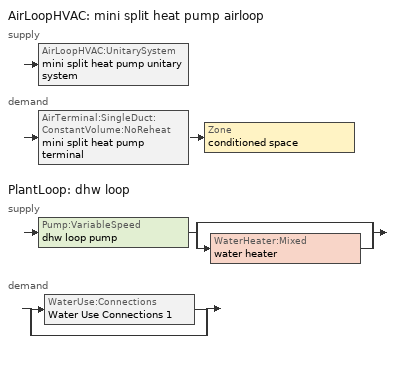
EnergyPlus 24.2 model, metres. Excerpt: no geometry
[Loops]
AirLoopHVAC 'mini split heat pump airloop'
 supply: AirLoopHVAC:UnitarySystem 'mini split heat pump unitary system'
 demand: AirTerminal:SingleDuct:ConstantVolume:NoReheat 'mini split heat pump terminal' > Zone 'conditioned space'
PlantLoop 'dhw loop'
 supply: Pump:VariableSpeed 'dhw loop pump' > split
  | bypass
  | WaterHeater:Mixed 'water heater'
 demand: split
  | WaterUse:Connections 'Water Use Connections 1'
  | bypass
[ZoneControl:Thermostat]
conditioned space Thermostat: Zone or ZoneList=conditioned space; Control Type Schedule=conditioned space Thermostat Schedule; Control 1=conditioned space temperature setpoint; Temperature Difference Between Cutout And Setpoint {deltaC}=0
[ThermostatSetpoint:DualSetpoint]
conditioned space temperature setpoint: Heating Setpoint Temperature Schedule=heating setpoint; Cooling Setpoint Temperature Schedule=cooling setpoint
[ZoneHVAC:Baseboard:Convective:Electric]
electric baseboard: Availability Schedule=Always On Discrete; Heating Design Capacity {W}=10859.7; Efficiency=1
[AirTerminal:SingleDuct:ConstantVolume:NoReheat]
mini split heat pump terminal: Availability Schedule=Always On Discrete; Maximum Air Flow Rate {m3/s}=0.37567
[Zone equipment]
conditioned space: electric baseboard, mini split heat pump terminal
[AirLoopHVAC]
mini split heat pump airloop: Design Supply Air Flow Rate {m3/s}=0.37567; Design Return Air Flow Fraction of Supply Air Flow=1
[Sizing:System]
mini split heat pump airloop: Type of Load to Size On=Sensible; Design Outdoor Air Flow Rate {m3/s}=Autosize; Central Heating Maximum System Air Flow Ratio=0.3; Preheat Design Temperature {C}=7; Preheat Design Humidity Ratio {kgWater/kgDryAir}=0.008; Precool Design Temperature {C}=12.8; Precool Design Humidity Ratio {kgWater/kgDryAir}=0.008; Central Cooling Design Supply Air Temperature {C}=12.8; Central Heating Design Supply Air Temperature {C}=16.7; Type of Zone Sum to Use=NonCoincident; 100% Outdoor Air in Cooling=Yes; 100% Outdoor Air in Heating=Yes; Central Cooling Design Supply Air Humidity Ratio {kgWater/kgDryAir}=0.0085; Central Heating Design Supply Air Humidity Ratio {kgWater/kgDryAir}=0.008; Cooling Supply Air Flow Rate Method=DesignDay; Cooling Supply Air Flow Rate {m3/s}=0; Cooling Supply Air Flow Rate Per Floor Area {m3/s-m2}=0.00996765; Cooling Fraction of Autosized Cooling Supply Air Flow Rate=1; Cooling Supply Air Flow Rate Per Unit Cooling Capacity {m3/s-W}=3.94755e-05; Heating Supply Air Flow Rate Method=DesignDay; Heating Supply Air Flow Rate {m3/s}=0; Heating Supply Air Flow Rate Per Floor Area {m3/s-m2}=0.00996765; Heating Fraction of Autosized Heating Supply Air Flow Rate=1; Heating Fraction of Autosized Cooling Supply Air Flow Rate=1; Heating Supply Air Flow Rate Per Unit Heating Capacity {m3/s-W}=3.15882e-05; System Outdoor Air Method=ZoneSum; Zone Maximum Outdoor Air Fraction=1; Cooling Design Capacity Method=CoolingDesignCapacity; Cooling Design Capacity {W}=Autosize; Cooling Design Capacity Per Floor Area {W/m2}=234.7; Fraction of Autosized Cooling Design Capacity=1; Heating Design Capacity Method=HeatingDesignCapacity; Heating Design Capacity {W}=Autosize; Heating Design Capacity Per Floor Area {W/m2}=157; Fraction of Autosized Heating Design Capacity=1; Central Cooling Capacity Control Method=OnOff; Occupant Diversity=Autosize
[AvailabilityManager:Scheduled]
mini split heat pump airloop Availability Manager: Schedule=Always On Discrete
[AirLoopHVAC:UnitarySystem]
mini split heat pump unitary system: Control Type=Load; Controlling Zone or Thermostat Location=conditioned space; Dehumidification Control Type=None; Availability Schedule=Always On Discrete; Supply Fan=mini split heat pump supply fan; Fan Placement=BlowThrough; Supply Air Fan Operating Mode Schedule=mini split heat pump auto fan schedule; Heating Coil=mini split heat pump htg coil; DX Heating Coil Sizing Ratio=1; Cooling Coil=mini split heat pump clg coil; Use DOAS DX Cooling Coil=No; Minimum Supply Air Temperature {C}=2; Latent Load Control=SensibleOnlyLoadControl; Cooling Supply Air Flow Rate Method=SupplyAirFlowRate; Cooling Supply Air Flow Rate {m3/s}=0.37567; Heating Supply Air Flow Rate Method=SupplyAirFlowRate; Heating Supply Air Flow Rate {m3/s}=0.37567; No Load Supply Air Flow Rate Method=SupplyAirFlowRate; No Load Supply Air Flow Rate {m3/s}=0; No Load Supply Air Flow Rate Control Set To Low Speed=Yes; Maximum Supply Air Temperature {C}=48.8889; Maximum Outdoor Dry-Bulb Temperature for Supplemental Heater Operation {C}=21; Ancillary On-Cycle Electric Power {W}=0; Ancillary Off-Cycle Electric Power {W}=0; Design Specification Multispeed Object=Unitary System Performance Multispeed 1
[Fan:SystemModel]
mini split heat pump supply fan: Availability Schedule=Always On Discrete; Design Maximum Air Flow Rate {m3/s}=0.462648; Speed Control Method=Discrete; Electric Power Minimum Flow Rate Fraction=0.2; Design Pressure Rise {Pa}=500; Motor Efficiency=1; Motor In Air Stream Fraction=1; Design Electric Power Consumption {W}=Autosize; Design Power Sizing Method=PowerPerFlow; Electric Power Per Unit Flow Rate {W/(m3/s)}=148.322; Electric Power Per Unit Flow Rate Per Unit Pressure {W/((m3/s)-Pa)}=1.66667; Fan Total Efficiency=0.7; Motor Loss Radiative Fraction=0; Number of Speeds=4; Speed Flow Fraction 1=0.20706; Speed Electric Power Fraction 1=0.00888; Speed Flow Fraction 2=0.252; Speed Electric Power Fraction 2=0.016; Speed Flow Fraction 3=0.812; Speed Electric Power Fraction 3=0.53539; Speed Flow Fraction 4=1; Speed Electric Power Fraction 4=1
[Coil:Heating:DX:MultiSpeed]
mini split heat pump htg coil: Availability Schedule=Always On Discrete; Minimum Outdoor Dry-Bulb Temperature for Compressor Operation {C}=-28.8889; Crankcase Heater Capacity {W}=50; Maximum Outdoor Dry-Bulb Temperature for Crankcase Heater Operation {C}=10; Defrost Energy Input Ratio Function of Temperature Curve=Defrosteir; Maximum Outdoor Dry-Bulb Temperature for Defrost Operation {C}=4.44444; Defrost Strategy=ReverseCycle; Defrost Control=Timed; Defrost Time Period Fraction=0.058333; Resistive Defrost Heater Capacity {W}=AutoSize; Apply Part Load Fraction to Speeds Greater than 1=No; Fuel Type=Electricity; Region number for Calculating HSPF=4; Number of Speeds=2; Speed Gross Rated Heating Capacity 1 {W}=2171.32; Speed Gross Rated Heating COP 1 {W/W}=3.44505; Speed Rated Air Flow Rate 1 {m3/s}=0.116612; Speed Rated Supply Air Fan Power Per Volume Flow Rate 2017 1 {W/(m3/s)}=773.3; Speed Rated Supply Air Fan Power Per Volume Flow Rate 2023 1 {W/(m3/s)}=934.4; Speed Heating Capacity Function of Temperature Curve Name 1=Heat-CAP-fT1; Speed Heating Capacity Function of Flow Fraction Curve Name 1=Heat-CAP-fFF1; Speed Energy Input Ratio Function of Temperature Curve Name 1=Heat-EIR-fT1; Speed Energy Input Ratio Function of Flow Fraction Curve Name 1=Heat-EIR-fFF1; Speed Part Load Fraction Correlation Curve Name 1=Heat-PLF-fPLR1; Speed Rated Waste Heat Fraction of Power Input 1=0.2; Speed Waste Heat Function of Temperature Curve Name 1=ConstantBiquadratic 1; Speed Gross Rated Heating Capacity 2 {W}=8552.05; Speed Gross Rated Heating COP 2 {W/W}=2.26313; Speed Rated Air Flow Rate 2 {m3/s}=0.462744; Speed Rated Supply Air Fan Power Per Volume Flow Rate 2017 2 {W/(m3/s)}=773.3; Speed Rated Supply Air Fan Power Per Volume Flow Rate 2023 2 {W/(m3/s)}=934.4; Speed Heating Capacity Function of Temperature Curve Name 2=Heat-CAP-fT2; Speed Heating Capacity Function of Flow Fraction Curve Name 2=Heat-CAP-fFF2; Speed Energy Input Ratio Function of Temperature Curve Name 2=Heat-EIR-fT2; Speed Energy Input Ratio Function of Flow Fraction Curve Name 2=Heat-EIR-fFF2; Speed Part Load Fraction Correlation Curve Name 2=Heat-PLF-fPLR2; Speed Rated Waste Heat Fraction of Power Input 2=0.2; Speed Waste Heat Function of Temperature Curve Name 2=ConstantBiquadratic 1
[Coil:Cooling:DX:MultiSpeed]
mini split heat pump clg coil: Availability Schedule=Always On Discrete; Condenser Type=AirCooled; Minimum Outdoor Dry-Bulb Temperature for Compressor Operation {C}=-25; Apply Part Load Fraction to Speeds Greater than 1=No; Apply Latent Degradation to Speeds Greater than 1=No; Crankcase Heater Capacity {W}=50; Maximum Outdoor Dry-Bulb Temperature for Crankcase Heater Operation {C}=10; Basin Heater Capacity {W/K}=0; Basin Heater Setpoint Temperature {C}=2; Fuel Type=Electricity; Number of Speeds=2; Speed Gross Rated Total Cooling Capacity 1 {W}=1785.62; Speed Gross Rated Sensible Heat Ratio 1=0.806404; Speed Gross Rated Cooling COP 1 {W/W}=2.66132; Speed Rated Air Flow Rate 1 {m3/s}=0.0958163; Speed Rated Evaporator Fan Power Per Volume Flow Rate 2017 1 {W/(m3/s)}=773.3; Speed Rated Evaporator Fan Power Per Volume Flow Rate 2023 1 {W/(m3/s)}=934.4; Speed Total Cooling Capacity Function of Temperature Curve Name 1=Cool-CAP-fT1; Speed Total Cooling Capacity Function of Flow Fraction Curve Name 1=Cool-CAP-fFF1; Speed Energy Input Ratio Function of Temperature Curve Name 1=Cool-EIR-fT1; Speed Energy Input Ratio Function of Flow Fraction Curve Name 1=Cool-EIR-fFF1; Speed Part Load Fraction Correlation Curve Name 1=Cool-PLF-fPLR1; Speed Nominal Time for Condensate Removal to Begin 1 {s}=1000; Speed Ratio of Initial Moisture Evaporation Rate and Steady State Latent Capacity 1=1.5; Speed Maximum Cycling Rate 1 {cycles/hr}=3; Speed Latent Capacity Time Constant 1 {s}=45; Speed Rated Waste Heat Fraction of Power Input 1=0.2; Speed Waste Heat Function of Temperature Curve Name 1=ConstantBiquadratic; Speed Evaporative Condenser Effectiveness 1=0.9; Speed Evaporative Condenser Air Flow Rate 1 {m3/s}=AutoSize; Speed Rated Evaporative Condenser Pump Power Consumption 1 {W}=AutoSize; Speed Gross Rated Total Cooling Capacity 2 {W}=7036.75; Speed Gross Rated Sensible Heat Ratio 2=0.759942; Speed Gross Rated Cooling COP 2 {W/W}=2.2379; Speed Rated Air Flow Rate 2 {m3/s}=0.375749; Speed Rated Evaporator Fan Power Per Volume Flow Rate 2017 2 {W/(m3/s)}=773.3; Speed Rated Evaporator Fan Power Per Volume Flow Rate 2023 2 {W/(m3/s)}=934.4; Speed Total Cooling Capacity Function of Temperature Curve Name 2=Cool-CAP-fT2; Speed Total Cooling Capacity Function of Flow Fraction Curve Name 2=Cool-CAP-fFF2; Speed Energy Input Ratio Function of Temperature Curve Name 2=Cool-EIR-fT2; Speed Energy Input Ratio Function of Flow Fraction Curve Name 2=Cool-EIR-fFF2; Speed Part Load Fraction Correlation Curve Name 2=Cool-PLF-fPLR2; Speed Nominal Time for Condensate Removal to Begin 2 {s}=1000; Speed Ratio of Initial Moisture Evaporation Rate and Steady State Latent Capacity 2=1.5; Speed Maximum Cycling Rate 2 {cycles/hr}=3; Speed Latent Capacity Time Constant 2 {s}=45; Speed Rated Waste Heat Fraction of Power Input 2=0.2; Speed Waste Heat Function of Temperature Curve Name 2=ConstantBiquadratic; Speed Evaporative Condenser Effectiveness 2=0.9; Speed Evaporative Condenser Air Flow Rate 2 {m3/s}=AutoSize; Speed Rated Evaporative Condenser Pump Power Consumption 2 {W}=AutoSize
[UnitarySystemPerformance:Multispeed]
Unitary System Performance Multispeed 1: Number of Speeds for Heating=2; Number of Speeds for Cooling=2; Single Mode Operation=No; No Load Supply Air Flow Rate Ratio=1; Heating Speed Supply Air Flow Ratio 1=0.310345; Cooling Speed Supply Air Flow Ratio 1=0.255; Heating Speed Supply Air Flow Ratio 2=1.23153; Cooling Speed Supply Air Flow Ratio 2=1
[PlantLoop]
dhw loop: Fluid Type=Water; Plant Equipment Operation Scheme=dhw loop Operation Schemes; Maximum Loop Temperature {C}=100; Minimum Loop Temperature {C}=0; Maximum Loop Flow Rate {m3/s}=0.01; Minimum Loop Flow Rate {m3/s}=0; Plant Loop Volume {m3}=0.003; Load Distribution Scheme=Optimal; Plant Loop Demand Calculation Scheme=SingleSetpoint; Common Pipe Simulation=None
[Sizing:Plant]
dhw loop: Loop Type=Heating; Design Loop Exit Temperature {C}=56; Loop Design Temperature Difference {deltaC}=5.55556; Sizing Option=NonCoincident; Zone Timesteps in Averaging Window=1; Coincident Sizing Factor Mode=None
[Pump:VariableSpeed]
dhw loop pump: Design Maximum Flow Rate {m3/s}=0.01; Design Pump Head {Pa}=1; Design Power Consumption {W}=0; Motor Efficiency=0.85; Fraction of Motor Inefficiencies to Fluid Stream=0; Coefficient 1 of the Part Load Performance Curve=0; Coefficient 2 of the Part Load Performance Curve=1; Coefficient 3 of the Part Load Performance Curve=0; Coefficient 4 of the Part Load Performance Curve=0; Design Minimum Flow Rate {m3/s}=0; Pump Control Type=Intermittent; Skin Loss Radiative Fraction=0.5; Design Power Sizing Method=PowerPerFlowPerPressure; Design Electric Power per Unit Flow Rate {W/(m3/s)}=348701.1; Design Shaft Power per Unit Flow Rate per Unit Head {W/((m3/s)-Pa)}=1.28205; Design Minimum Flow Rate Fraction=0
[WaterHeater:Mixed]
water heater: Tank Volume {m3}=0.245635; Setpoint Temperature Schedule=water heater setpoint; Deadband Temperature Difference {deltaC}=2; Maximum Temperature Limit {C}=99; Heater Control Type=Cycle; Heater Maximum Capacity {W}=11999.8; Heater Minimum Capacity {W}=0; Heater Ignition Minimum Flow Rate {m3/s}=0; Heater Ignition Delay {s}=0; Heater Fuel Type=Electricity; Heater Thermal Efficiency=1; Off Cycle Parasitic Fuel Consumption Rate {W}=0; Off Cycle Parasitic Fuel Type=Electricity; Off Cycle Parasitic Heat Fraction to Tank=0; On Cycle Parasitic Fuel Consumption Rate {W}=0; On Cycle Parasitic Fuel Type=Electricity; On Cycle Parasitic Heat Fraction to Tank=0; Ambient Temperature Indicator=Zone; Ambient Temperature Zone=conditioned space; Off Cycle Loss Coefficient to Ambient Temperature {W/K}=2.93714; Off Cycle Loss Fraction to Zone=1; On Cycle Loss Coefficient to Ambient Temperature {W/K}=2.93714; On Cycle Loss Fraction to Zone=1; Use Side Effectiveness=1; Source Side Effectiveness=1; Use Side Design Flow Rate {m3/s}=Autosize; Source Side Design Flow Rate {m3/s}=Autosize; Indirect Water Heating Recovery Time {hr}=1.5; Source Side Flow Control Mode=IndirectHeatPrimarySetpoint
[WaterHeater:Sizing]
water heater: Design Mode=PeakDraw; Time Storage Can Meet Peak Draw {hr}=0.538503; Time for Tank Recovery {hr}=0; Nominal Tank Volume for Autosizing Plant Connections {m3}=1
[SetpointManager:Scheduled]
Setpoint Manager Scheduled 1: Control Variable=Temperature; Schedule=dhw temp
[WaterUse:Connections]
Water Use Connections 1: Drain Water Heat Exchanger Type=None; Drain Water Heat Exchanger Destination=Plant; Water Use Equipment Name 1=dhw fixtures; Water Use Equipment Name 2=dhw distribution waste; Water Use Equipment Name 3=clothes washer; Water Use Equipment Name 4=dishwasher
[WaterUse:Equipment]
Name | Peak Flow Rate {m3/s} | Flow Rate Fraction Schedule | Target Temperature Schedule
dhw fixtures | 4.42001e-06 | dhw fixtures schedule | mixed water temperature schedule
dhw distribution waste | 1.33996e-06 | dhw fixtures schedule | mixed water temperature schedule
clothes washer | 9.69919e-07 | clothes washer schedule
dishwasher | 2.90872e-07 | dishwasher schedule
[PlantEquipmentOperationSchemes]
dhw loop Operation Schemes: Control Scheme Object Type 1=PlantEquipmentOperation:HeatingLoad; Control Scheme Name 1=dhw loop Heating Operation Scheme; Control Scheme Schedule Name 1=Always On Discrete
[PlantEquipmentOperation:HeatingLoad]
dhw loop Heating Operation Scheme: Load Range Lower Limit 1 {W}=0; Load Range Upper Limit 1 {W}=1000000000; Range Equipment List Name 1=dhw loop Heating Equipment List
[PlantEquipmentList]
dhw loop Heating Equipment List: WaterHeater:Mixed, water heater
[EnergyManagementSystem:GlobalVariable]
infil_program_Qfan
infil_program_Qinf
mini_split_heat_pump_airloop_Fan_RTF
natural_vent_program_Qnv
natural_vent_program_Qwhf
[EnergyManagementSystem:InternalVariable]
mini_split_heat_pump_airloop_max_sup_fan_mfr: Internal Data Index Key=mini split heat pump supply fan; Internal Data Type=Fan Maximum Mass Flow Rate
[EnergyManagementSystem:Sensor]
Name | Output:Variable or Output:Meter Index Key | Output:Variable or Output:Meter
airflow_gain | infil flow | Infiltration Sensible Heat Gain Energy
airflow_gain_1 | natural vent flow | Infiltration Sensible Heat Gain Energy
airflow_gain_2 | whole house fan flow | Infiltration Sensible Heat Gain Energy
airflow_loss | infil flow | Infiltration Sensible Heat Loss Energy
airflow_loss_1 | natural vent flow | Infiltration Sensible Heat Loss Energy
airflow_loss_2 | whole house fan flow | Infiltration Sensible Heat Loss Energy
clg_load_cond |  | Cooling:EnergyTransfer:Zone:CONDITIONED SPACE
clg_sp_s; clg_sp_s_1 | cooling setpoint | Schedule Value
clothes_dryer_exhaust_0_sch_s | clothes dryer exhaust 0 schedule | Schedule Value
conditioned_space_clg_unmet_s | conditioned space | Zone Cooling Setpoint Not Met Time
conditioned_space_htg_unmet_s | conditioned space | Zone Heating Setpoint Not Met Time
cool_season | cooling season schedule | Schedule Value
dhw_loss | water heater | Water Heater Heat Loss Energy
dhw_rtf | water heater | Water Heater Runtime Fraction
fridge_tin_s; tin_s; tin_s_1 | conditioned space | Zone Mean Air Temperature
htg_load_cond |  | Heating:EnergyTransfer:Zone:CONDITIONED SPACE
htg_sp_s; htg_sp_s_1 | heating setpoint | Schedule Value
ig_ee_conv | clothes dryer | Electric Equipment Convective Heating Energy
ig_ee_conv_1 | clothes washer | Electric Equipment Convective Heating Energy
ig_ee_conv_2 | cooking range | Electric Equipment Convective Heating Energy
ig_ee_conv_3 | dishwasher | Electric Equipment Convective Heating Energy
ig_ee_conv_4 | fridge | Electric Equipment Convective Heating Energy
ig_ee_conv_5 | misc plug loads | Electric Equipment Convective Heating Energy
ig_ee_conv_6 | whole house fan | Electric Equipment Convective Heating Energy
ig_ee_rad | clothes dryer | Electric Equipment Radiant Heating Energy
ig_ee_rad_1 | clothes washer | Electric Equipment Radiant Heating Energy
ig_ee_rad_2 | cooking range | Electric Equipment Radiant Heating Energy
ig_ee_rad_3 | dishwasher | Electric Equipment Radiant Heating Energy
ig_ee_rad_4 | fridge | Electric Equipment Radiant Heating Energy
ig_ee_rad_5 | misc plug loads | Electric Equipment Radiant Heating Energy
ig_ee_rad_6 | whole house fan | Electric Equipment Radiant Heating Energy
ig_lgt_conv | interior lighting | Lights Convective Heating Energy
ig_lgt_rad | interior lighting | Lights Radiant Heating Energy
ig_lgt_vis | interior lighting | Lights Visible Radiation Heating Energy
ig_oe_conv | clothes dryer 1 | Other Equipment Convective Heating Energy
ig_oe_conv_1 | cooking range 1 | Other Equipment Convective Heating Energy
ig_oe_conv_2 | general water use latent | Other Equipment Convective Heating Energy
ig_oe_conv_3 | general water use sensible | Other Equipment Convective Heating Energy
ig_oe_conv_4 | water heater energy adjustment1 | Other Equipment Convective Heating Energy
ig_oe_rad | clothes dryer 1 | Other Equipment Radiant Heating Energy
ig_oe_rad_1 | cooking range 1 | Other Equipment Radiant Heating Energy
ig_oe_rad_2 | general water use latent | Other Equipment Radiant Heating Energy
ig_oe_rad_3 | general water use sensible | Other Equipment Radiant Heating Energy
ig_oe_rad_4 | water heater energy adjustment1 | Other Equipment Radiant Heating Energy
ig_ppl_conv | occupants | People Convective Heating Energy
ig_ppl_rad | occupants | People Radiant Heating Energy
im_conv | furniture mass conditioned space 1 | Surface Inside Face Convection Heat Gain Energy
im_conv_1 | partition wall mass | Surface Inside Face Convection Heat Gain Energy
im_ig | furniture mass conditioned space 1 | Surface Inside Face Internal Gains Radiation Heat Gain Energy
im_ig_1 | partition wall mass | Surface Inside Face Internal Gains Radiation Heat Gain Energy
im_lgt | furniture mass conditioned space 1 | Surface Inside Face Lights Radiation Heat Gain Energy
im_lgt_1 | partition wall mass | Surface Inside Face Lights Radiation Heat Gain Energy
im_sol | furniture mass conditioned space 1 | Surface Inside Face Solar Radiation Heat Gain Energy
im_sol_1 | partition wall mass | Surface Inside Face Solar Radiation Heat Gain Energy
im_surf | furniture mass conditioned space 1 | Surface Inside Face Net Surface Thermal Radiation Heat Gain Energy
im_surf_1 | partition wall mass | Surface Inside Face Net Surface Thermal Radiation Heat Gain Energy
mech_vent_bath_fan_0_sch_s | mech vent bath fan 0 schedule | Schedule Value
mech_vent_bath_fan_1_sch_s | mech vent bath fan 1 schedule | Schedule Value
mech_vent_bath_fan_2_sch_s | mech vent bath fan 2 schedule | Schedule Value
mech_vent_range_fan_0_sch_s | mech vent range fan 0 schedule | Schedule Value
mini_split_heat_pump_airloop_Fan_RTF_s | mini split heat pump supply fan | Fan Runtime Fraction Speed 1
mini_split_heat_pump_airloop_Fan_RTF_s_1 | mini split heat pump supply fan | Fan Runtime Fraction Speed 2
mini_split_heat_pump_airloop_Fan_RTF_s_2 | mini split heat pump supply fan | Fan Runtime Fraction Speed 3
mini_split_heat_pump_airloop_Fan_RTF_s_3 | mini split heat pump supply fan | Fan Runtime Fraction Speed 4
mini_split_heat_pump_clg_coil_s | mini split heat pump clg coil | Cooling Coil Total Cooling Energy
mini_split_heat_pump_htg_coil_s | mini split heat pump htg coil | Heating Coil Heating Energy
mini_split_heat_pump_supply_fan_s | mini split heat pump supply fan | Fan Electricity Energy
mv_conv | mech vent bath fan 0 | Electric Equipment Convective Heating Energy
mv_conv_1 | mech vent bath fan 1 | Electric Equipment Convective Heating Energy
mv_conv_2 | mech vent bath fan 2 | Electric Equipment Convective Heating Energy
mv_conv_3 | mech vent house fan | Electric Equipment Convective Heating Energy
mv_conv_4 | mech vent house fan cfis | Electric Equipment Convective Heating Energy
mv_conv_5 | mech vent range fan 0 | Electric Equipment Convective Heating Energy
mv_conv_6 | mech vent house fan latent load | Other Equipment Convective Heating Energy
mv_conv_7 | mech vent house fan sensible load | Other Equipment Convective Heating Energy
mv_rad | mech vent bath fan 0 | Electric Equipment Radiant Heating Energy
mv_rad_1 | mech vent bath fan 1 | Electric Equipment Radiant Heating Energy
mv_rad_2 | mech vent bath fan 2 | Electric Equipment Radiant Heating Energy
mv_rad_3 | mech vent house fan | Electric Equipment Radiant Heating Energy
mv_rad_4 | mech vent house fan cfis | Electric Equipment Radiant Heating Energy
mv_rad_5 | mech vent range fan 0 | Electric Equipment Radiant Heating Energy
mv_rad_6 | mech vent house fan latent load | Other Equipment Radiant Heating Energy
mv_rad_7 | mech vent house fan sensible load | Other Equipment Radiant Heating Energy
natural_vent_s | natural vent schedule | Schedule Value
out_pb_s |  | Site Outdoor Air Barometric Pressure
out_wt_s |  | Site Outdoor Air Humidity Ratio
site_vw_s |  | Site Wind Speed
ss_back_out | Window1 | Surface Window Shortwave from Zone Back Out Window Heat Transfer Rate
ss_back_out_1 | Window10 | Surface Window Shortwave from Zone Back Out Window Heat Transfer Rate
ss_back_out_10 | Window8 | Surface Window Shortwave from Zone Back Out Window Heat Transfer Rate
ss_back_out_11 | Window9 | Surface Window Shortwave from Zone Back Out Window Heat Transfer Rate
ss_back_out_2 | Window12 | Surface Window Shortwave from Zone Back Out Window Heat Transfer Rate
ss_back_out_3 | Window14 | Surface Window Shortwave from Zone Back Out Window Heat Transfer Rate
ss_back_out_4 | Window15 | Surface Window Shortwave from Zone Back Out Window Heat Transfer Rate
ss_back_out_5 | Window17 | Surface Window Shortwave from Zone Back Out Window Heat Transfer Rate
ss_back_out_6 | Window2 | Surface Window Shortwave from Zone Back Out Window Heat Transfer Rate
ss_back_out_7 | Window4 | Surface Window Shortwave from Zone Back Out Window Heat Transfer Rate
ss_back_out_8 | Window6 | Surface Window Shortwave from Zone Back Out Window Heat Transfer Rate
ss_back_out_9 | Window7 | Surface Window Shortwave from Zone Back Out Window Heat Transfer Rate
ss_conv | Door1 | Surface Inside Face Convection Heat Gain Energy
ss_conv_1 | Door3 | Surface Inside Face Convection Heat Gain Energy
ss_conv_10 | Window6 | Surface Inside Face Convection Heat Gain Energy
ss_conv_11 | Window7 | Surface Inside Face Convection Heat Gain Energy
ss_conv_12 | Window8 | Surface Inside Face Convection Heat Gain Energy
ss_conv_13 | Window9 | Surface Inside Face Convection Heat Gain Energy
ss_conv_2 | Window1 | Surface Inside Face Convection Heat Gain Energy
ss_conv_3 | Window10 | Surface Inside Face Convection Heat Gain Energy
ss_conv_4 | Window12 | Surface Inside Face Convection Heat Gain Energy
ss_conv_5 | Window14 | Surface Inside Face Convection Heat Gain Energy
ss_conv_6 | Window15 | Surface Inside Face Convection Heat Gain Energy
ss_conv_7 | Window17 | Surface Inside Face Convection Heat Gain Energy
ss_conv_8 | Window2 | Surface Inside Face Convection Heat Gain Energy
ss_conv_9 | Window4 | Surface Inside Face Convection Heat Gain Energy
ss_ig | Door1 | Surface Inside Face Internal Gains Radiation Heat Gain Energy
ss_ig_1 | Door3 | Surface Inside Face Internal Gains Radiation Heat Gain Energy
ss_ig_10 | Window6 | Surface Inside Face Internal Gains Radiation Heat Gain Energy
ss_ig_11 | Window7 | Surface Inside Face Internal Gains Radiation Heat Gain Energy
ss_ig_12 | Window8 | Surface Inside Face Internal Gains Radiation Heat Gain Energy
ss_ig_13 | Window9 | Surface Inside Face Internal Gains Radiation Heat Gain Energy
ss_ig_2 | Window1 | Surface Inside Face Internal Gains Radiation Heat Gain Energy
ss_ig_3 | Window10 | Surface Inside Face Internal Gains Radiation Heat Gain Energy
ss_ig_4 | Window12 | Surface Inside Face Internal Gains Radiation Heat Gain Energy
ss_ig_5 | Window14 | Surface Inside Face Internal Gains Radiation Heat Gain Energy
ss_ig_6 | Window15 | Surface Inside Face Internal Gains Radiation Heat Gain Energy
ss_ig_7 | Window17 | Surface Inside Face Internal Gains Radiation Heat Gain Energy
ss_ig_8 | Window2 | Surface Inside Face Internal Gains Radiation Heat Gain Energy
ss_ig_9 | Window4 | Surface Inside Face Internal Gains Radiation Heat Gain Energy
ss_lgt | Door1 | Surface Inside Face Lights Radiation Heat Gain Energy
ss_lgt_1 | Door3 | Surface Inside Face Lights Radiation Heat Gain Energy
ss_sol | Door1 | Surface Inside Face Solar Radiation Heat Gain Energy
ss_sol_1 | Door3 | Surface Inside Face Solar Radiation Heat Gain Energy
ss_surf | Door1 | Surface Inside Face Net Surface Thermal Radiation Heat Gain Energy
ss_surf_1 | Door3 | Surface Inside Face Net Surface Thermal Radiation Heat Gain Energy
ss_surf_10 | Window6 | Surface Inside Face Net Surface Thermal Radiation Heat Gain Energy
ss_surf_11 | Window7 | Surface Inside Face Net Surface Thermal Radiation Heat Gain Energy
ss_surf_12 | Window8 | Surface Inside Face Net Surface Thermal Radiation Heat Gain Energy
ss_surf_13 | Window9 | Surface Inside Face Net Surface Thermal Radiation Heat Gain Energy
ss_surf_2 | Window1 | Surface Inside Face Net Surface Thermal Radiation Heat Gain Energy
ss_surf_3 | Window10 | Surface Inside Face Net Surface Thermal Radiation Heat Gain Energy
ss_surf_4 | Window12 | Surface Inside Face Net Surface Thermal Radiation Heat Gain Energy
ss_surf_5 | Window14 | Surface Inside Face Net Surface Thermal Radiation Heat Gain Energy
ss_surf_6 | Window15 | Surface Inside Face Net Surface Thermal Radiation Heat Gain Energy
ss_surf_7 | Window17 | Surface Inside Face Net Surface Thermal Radiation Heat Gain Energy
ss_surf_8 | Window2 | Surface Inside Face Net Surface Thermal Radiation Heat Gain Energy
ss_surf_9 | Window4 | Surface Inside Face Net Surface Thermal Radiation Heat Gain Energy
ss_trans_in | Window1 | Surface Window Transmitted Solar Radiation Rate
ss_trans_in_1 | Window10 | Surface Window Transmitted Solar Radiation Rate
ss_trans_in_10 | Window8 | Surface Window Transmitted Solar Radiation Rate
ss_trans_in_11 | Window9 | Surface Window Transmitted Solar Radiation Rate
ss_trans_in_2 | Window12 | Surface Window Transmitted Solar Radiation Rate
ss_trans_in_3 | Window14 | Surface Window Transmitted Solar Radiation Rate
ss_trans_in_4 | Window15 | Surface Window Transmitted Solar Radiation Rate
ss_trans_in_5 | Window17 | Surface Window Transmitted Solar Radiation Rate
ss_trans_in_6 | Window2 | Surface Window Transmitted Solar Radiation Rate
ss_trans_in_7 | Window4 | Surface Window Transmitted Solar Radiation Rate
ss_trans_in_8 | Window6 | Surface Window Transmitted Solar Radiation Rate
ss_trans_in_9 | Window7 | Surface Window Transmitted Solar Radiation Rate
ss_trans_out | Window1 | Surface Inside Face Initial Transmitted Diffuse Transmitted Out Window Solar Radiation Rate
ss_trans_out_1 | Window10 | Surface Inside Face Initial Transmitted Diffuse Transmitted Out Window Solar Radiation Rate
ss_trans_out_10 | Window8 | Surface Inside Face Initial Transmitted Diffuse Transmitted Out Window Solar Radiation Rate
ss_trans_out_11 | Window9 | Surface Inside Face Initial Transmitted Diffuse Transmitted Out Window Solar Radiation Rate
ss_trans_out_2 | Window12 | Surface Inside Face Initial Transmitted Diffuse Transmitted Out Window Solar Radiation Rate
ss_trans_out_3 | Window14 | Surface Inside Face Initial Transmitted Diffuse Transmitted Out Window Solar Radiation Rate
ss_trans_out_4 | Window15 | Surface Inside Face Initial Transmitted Diffuse Transmitted Out Window Solar Radiation Rate
ss_trans_out_5 | Window17 | Surface Inside Face Initial Transmitted Diffuse Transmitted Out Window Solar Radiation Rate
ss_trans_out_6 | Window2 | Surface Inside Face Initial Transmitted Diffuse Transmitted Out Window Solar Radiation Rate
ss_trans_out_7 | Window4 | Surface Inside Face Initial Transmitted Diffuse Transmitted Out Window Solar Radiation Rate
ss_trans_out_8 | Window6 | Surface Inside Face Initial Transmitted Diffuse Transmitted Out Window Solar Radiation Rate
ss_trans_out_9 | Window7 | Surface Inside Face Initial Transmitted Diffuse Transmitted Out Window Solar Radiation Rate
s_conv | Floor1 | Surface Inside Face Convection Heat Gain Energy
s_conv_1 | Floor2 | Surface Inside Face Convection Heat Gain Energy
s_conv_10 | Roof1:180 | Surface Inside Face Convection Heat Gain Energy
s_conv_11 | Roof1:270 | Surface Inside Face Convection Heat Gain Energy
s_conv_12 | Roof1:90 | Surface Inside Face Convection Heat Gain Energy
s_conv_13 | Slab1 | Surface Inside Face Convection Heat Gain Energy
s_conv_14 | Wall1:0 | Surface Inside Face Convection Heat Gain Energy
s_conv_15 | Wall1:180 | Surface Inside Face Convection Heat Gain Energy
s_conv_16 | Wall1:270 | Surface Inside Face Convection Heat Gain Energy
s_conv_17 | Wall1:90 | Surface Inside Face Convection Heat Gain Energy
s_conv_18 | Wall4:0 | Surface Inside Face Convection Heat Gain Energy
s_conv_19 | Wall4:180 | Surface Inside Face Convection Heat Gain Energy
s_conv_2 | FoundationWall1 | Surface Inside Face Convection Heat Gain Energy
s_conv_20 | Wall4:270 | Surface Inside Face Convection Heat Gain Energy
s_conv_21 | Wall4:90 | Surface Inside Face Convection Heat Gain Energy
s_conv_3 | inferred conditioned ceiling | Surface Inside Face Convection Heat Gain Energy
s_conv_4 | inferred conditioned floor | Surface Inside Face Convection Heat Gain Energy
s_conv_5 | RimJoist1:0 | Surface Inside Face Convection Heat Gain Energy
s_conv_6 | RimJoist1:180 | Surface Inside Face Convection Heat Gain Energy
s_conv_7 | RimJoist1:270 | Surface Inside Face Convection Heat Gain Energy
s_conv_8 | RimJoist1:90 | Surface Inside Face Convection Heat Gain Energy
s_conv_9 | Roof1:0 | Surface Inside Face Convection Heat Gain Energy
s_ig | Floor1 | Surface Inside Face Internal Gains Radiation Heat Gain Energy
s_ig_1 | Floor2 | Surface Inside Face Internal Gains Radiation Heat Gain Energy
s_ig_10 | Roof1:180 | Surface Inside Face Internal Gains Radiation Heat Gain Energy
s_ig_11 | Roof1:270 | Surface Inside Face Internal Gains Radiation Heat Gain Energy
s_ig_12 | Roof1:90 | Surface Inside Face Internal Gains Radiation Heat Gain Energy
s_ig_13 | Slab1 | Surface Inside Face Internal Gains Radiation Heat Gain Energy
s_ig_14 | Wall1:0 | Surface Inside Face Internal Gains Radiation Heat Gain Energy
s_ig_15 | Wall1:180 | Surface Inside Face Internal Gains Radiation Heat Gain Energy
s_ig_16 | Wall1:270 | Surface Inside Face Internal Gains Radiation Heat Gain Energy
s_ig_17 | Wall1:90 | Surface Inside Face Internal Gains Radiation Heat Gain Energy
s_ig_18 | Wall4:0 | Surface Inside Face Internal Gains Radiation Heat Gain Energy
s_ig_19 | Wall4:180 | Surface Inside Face Internal Gains Radiation Heat Gain Energy
s_ig_2 | FoundationWall1 | Surface Inside Face Internal Gains Radiation Heat Gain Energy
s_ig_20 | Wall4:270 | Surface Inside Face Internal Gains Radiation Heat Gain Energy
s_ig_21 | Wall4:90 | Surface Inside Face Internal Gains Radiation Heat Gain Energy
s_ig_3 | inferred conditioned ceiling | Surface Inside Face Internal Gains Radiation Heat Gain Energy
s_ig_4 | inferred conditioned floor | Surface Inside Face Internal Gains Radiation Heat Gain Energy
s_ig_5 | RimJoist1:0 | Surface Inside Face Internal Gains Radiation Heat Gain Energy
s_ig_6 | RimJoist1:180 | Surface Inside Face Internal Gains Radiation Heat Gain Energy
s_ig_7 | RimJoist1:270 | Surface Inside Face Internal Gains Radiation Heat Gain Energy
s_ig_8 | RimJoist1:90 | Surface Inside Face Internal Gains Radiation Heat Gain Energy
s_ig_9 | Roof1:0 | Surface Inside Face Internal Gains Radiation Heat Gain Energy
s_lgt | Floor1 | Surface Inside Face Lights Radiation Heat Gain Energy
s_lgt_1 | Floor2 | Surface Inside Face Lights Radiation Heat Gain Energy
s_lgt_10 | Roof1:180 | Surface Inside Face Lights Radiation Heat Gain Energy
s_lgt_11 | Roof1:270 | Surface Inside Face Lights Radiation Heat Gain Energy
s_lgt_12 | Roof1:90 | Surface Inside Face Lights Radiation Heat Gain Energy
s_lgt_13 | Slab1 | Surface Inside Face Lights Radiation Heat Gain Energy
s_lgt_14 | Wall1:0 | Surface Inside Face Lights Radiation Heat Gain Energy
s_lgt_15 | Wall1:180 | Surface Inside Face Lights Radiation Heat Gain Energy
s_lgt_16 | Wall1:270 | Surface Inside Face Lights Radiation Heat Gain Energy
s_lgt_17 | Wall1:90 | Surface Inside Face Lights Radiation Heat Gain Energy
s_lgt_18 | Wall4:0 | Surface Inside Face Lights Radiation Heat Gain Energy
s_lgt_19 | Wall4:180 | Surface Inside Face Lights Radiation Heat Gain Energy
s_lgt_2 | FoundationWall1 | Surface Inside Face Lights Radiation Heat Gain Energy
s_lgt_20 | Wall4:270 | Surface Inside Face Lights Radiation Heat Gain Energy
s_lgt_21 | Wall4:90 | Surface Inside Face Lights Radiation Heat Gain Energy
s_lgt_3 | inferred conditioned ceiling | Surface Inside Face Lights Radiation Heat Gain Energy
s_lgt_4 | inferred conditioned floor | Surface Inside Face Lights Radiation Heat Gain Energy
s_lgt_5 | RimJoist1:0 | Surface Inside Face Lights Radiation Heat Gain Energy
s_lgt_6 | RimJoist1:180 | Surface Inside Face Lights Radiation Heat Gain Energy
s_lgt_7 | RimJoist1:270 | Surface Inside Face Lights Radiation Heat Gain Energy
s_lgt_8 | RimJoist1:90 | Surface Inside Face Lights Radiation Heat Gain Energy
s_lgt_9 | Roof1:0 | Surface Inside Face Lights Radiation Heat Gain Energy
s_sol | Floor1 | Surface Inside Face Solar Radiation Heat Gain Energy
s_sol_1 | Floor2 | Surface Inside Face Solar Radiation Heat Gain Energy
s_sol_10 | Roof1:180 | Surface Inside Face Solar Radiation Heat Gain Energy
s_sol_11 | Roof1:270 | Surface Inside Face Solar Radiation Heat Gain Energy
s_sol_12 | Roof1:90 | Surface Inside Face Solar Radiation Heat Gain Energy
s_sol_13 | Slab1 | Surface Inside Face Solar Radiation Heat Gain Energy
s_sol_14 | Wall1:0 | Surface Inside Face Solar Radiation Heat Gain Energy
s_sol_15 | Wall1:180 | Surface Inside Face Solar Radiation Heat Gain Energy
s_sol_16 | Wall1:270 | Surface Inside Face Solar Radiation Heat Gain Energy
s_sol_17 | Wall1:90 | Surface Inside Face Solar Radiation Heat Gain Energy
s_sol_18 | Wall4:0 | Surface Inside Face Solar Radiation Heat Gain Energy
s_sol_19 | Wall4:180 | Surface Inside Face Solar Radiation Heat Gain Energy
s_sol_2 | FoundationWall1 | Surface Inside Face Solar Radiation Heat Gain Energy
s_sol_20 | Wall4:270 | Surface Inside Face Solar Radiation Heat Gain Energy
s_sol_21 | Wall4:90 | Surface Inside Face Solar Radiation Heat Gain Energy
s_sol_3 | inferred conditioned ceiling | Surface Inside Face Solar Radiation Heat Gain Energy
s_sol_4 | inferred conditioned floor | Surface Inside Face Solar Radiation Heat Gain Energy
s_sol_5 | RimJoist1:0 | Surface Inside Face Solar Radiation Heat Gain Energy
s_sol_6 | RimJoist1:180 | Surface Inside Face Solar Radiation Heat Gain Energy
s_sol_7 | RimJoist1:270 | Surface Inside Face Solar Radiation Heat Gain Energy
s_sol_8 | RimJoist1:90 | Surface Inside Face Solar Radiation Heat Gain Energy
s_sol_9 | Roof1:0 | Surface Inside Face Solar Radiation Heat Gain Energy
s_surf | Floor1 | Surface Inside Face Net Surface Thermal Radiation Heat Gain Energy
s_surf_1 | Floor2 | Surface Inside Face Net Surface Thermal Radiation Heat Gain Energy
s_surf_10 | Roof1:180 | Surface Inside Face Net Surface Thermal Radiation Heat Gain Energy
s_surf_11 | Roof1:270 | Surface Inside Face Net Surface Thermal Radiation Heat Gain Energy
s_surf_12 | Roof1:90 | Surface Inside Face Net Surface Thermal Radiation Heat Gain Energy
s_surf_13 | Slab1 | Surface Inside Face Net Surface Thermal Radiation Heat Gain Energy
s_surf_14 | Wall1:0 | Surface Inside Face Net Surface Thermal Radiation Heat Gain Energy
s_surf_15 | Wall1:180 | Surface Inside Face Net Surface Thermal Radiation Heat Gain Energy
s_surf_16 | Wall1:270 | Surface Inside Face Net Surface Thermal Radiation Heat Gain Energy
s_surf_17 | Wall1:90 | Surface Inside Face Net Surface Thermal Radiation Heat Gain Energy
s_surf_18 | Wall4:0 | Surface Inside Face Net Surface Thermal Radiation Heat Gain Energy
s_surf_19 | Wall4:180 | Surface Inside Face Net Surface Thermal Radiation Heat Gain Energy
s_surf_2 | FoundationWall1 | Surface Inside Face Net Surface Thermal Radiation Heat Gain Energy
s_surf_20 | Wall4:270 | Surface Inside Face Net Surface Thermal Radiation Heat Gain Energy
s_surf_21 | Wall4:90 | Surface Inside Face Net Surface Thermal Radiation Heat Gain Energy
s_surf_3 | inferred conditioned ceiling | Surface Inside Face Net Surface Thermal Radiation Heat Gain Energy
s_surf_4 | inferred conditioned floor | Surface Inside Face Net Surface Thermal Radiation Heat Gain Energy
s_surf_5 | RimJoist1:0 | Surface Inside Face Net Surface Thermal Radiation Heat Gain Energy
s_surf_6 | RimJoist1:180 | Surface Inside Face Net Surface Thermal Radiation Heat Gain Energy
s_surf_7 | RimJoist1:270 | Surface Inside Face Net Surface Thermal Radiation Heat Gain Energy
s_surf_8 | RimJoist1:90 | Surface Inside Face Net Surface Thermal Radiation Heat Gain Energy
s_surf_9 | Roof1:0 | Surface Inside Face Net Surface Thermal Radiation Heat Gain Energy
tout_db; tout_db_1 | Environment | Site Outdoor Air Drybulb Temperature
tout_s | conditioned space | Zone Outdoor Air Drybulb Temperature
water_heater_energy | water heater | Water Heater Electricity Rate
water_heater_off_cycle_parasitic | water heater | Water Heater Off Cycle Parasitic Electricity Rate
water_heater_on_cycle_parasitic | water heater | Water Heater On Cycle Parasitic Electricity Rate
win_s | conditioned space | Zone Air Humidity Ratio
[EnergyManagementSystem:Actuator]
Name | Actuated Component Unique | Actuated Component Type | Actuated Component Control Type
fridge_schedule_act | fridge schedule | Schedule:Constant | Schedule Value
infil_flow_act | infil flow | Zone Infiltration | Air Exchange Flow Rate
mech_vent_house_fan_cfis_act | mech vent house fan cfis | ElectricEquipment | Electricity Rate
mech_vent_house_fan_latent_load_act | mech vent house fan latent load | OtherEquipment | Power Level
mech_vent_house_fan_sensible_load_act | mech vent house fan sensible load | OtherEquipment | Power Level
mini_split_heat_pump_supply_fan_pressure_rise_act | mini split heat pump supply fan | Fan | Fan Pressure Rise
mini_split_heat_pump_supply_fan_total_efficiency_act | mini split heat pump supply fan | Fan | Fan Total Efficiency
natural_vent_flow_act | natural vent flow | Zone Infiltration | Air Exchange Flow Rate
Sequential_Fraction_Schedule_act | Sequential Fraction Schedule | Schedule:Constant | Schedule Value
water_heater_ec_adj_act | water heater energy adjustment1 | OtherEquipment | Power Level
whole_house_fan_act | whole house fan | ElectricEquipment | Electricity Rate
whole_house_fan_flow_act | whole house fan flow | Zone Infiltration | Air Exchange Flow Rate
whole_house_fan_mix_act | whole house fan mix | ZoneMixing | Air Exchange Flow Rate
[EnergyManagementSystem:Program]
fridge_schedule_program: Set Tin = fridge_tin_s*(9.0/5.0)+32.0; Set fridge_schedule_act = 0; If (Hour == 0); Set fridge_schedule_act = (-0.487+0.019*Tin); ElseIf (Hour == 1); Set fridge_schedule_act = (-0.34+0.016*Tin); ElseIf (Hour == 2); Set fridge_schedule_act = (-0.37+0.017*Tin); ElseIf (Hour == 3); Set fridge_schedule_act = (-0.361+0.016*Tin); ElseIf (Hour == 4); Set fridge_schedule_act = (-0.515+0.018*Tin); ElseIf (Hour == 5); Set fridge_schedule_act = (-0.684+0.021*Tin); ElseIf (Hour == 6); Set fridge_schedule_act = (-0.471+0.019*Tin); ElseIf (Hour == 7); Set fridge_schedule_act = (-0.159+0.015*Tin); ElseIf (Hour == 8); Set fridge_schedule_act = (-0.079+0.015*Tin); ElseIf (Hour == 9); Set fridge_schedule_act = (-0.417+0.019*Tin); ElseIf (Hour == 10); Set fridge_schedule_act = (-0.411+0.018*Tin); ElseIf (Hour == 11); Set fridge_schedule_act = (-0.386+0.018*Tin); ElseIf (Hour == 12); Set fridge_schedule_act = (-0.24+0.016*Tin); ElseIf (Hour == 13); Set fridge_schedule_act = (-0.314+0.017*Tin); ElseIf (Hour == 14); Set fridge_schedule_act = (-0.16+0.015*Tin); ElseIf (Hour == 15); Set fridge_schedule_act = (-0.121+0.015*Tin); ElseIf (Hour == 16); Set fridge_schedule_act = (-0.469+0.02*Tin); ElseIf (Hour == 17); Set fridge_schedule_act = (-0.412+0.02*Tin); ElseIf (Hour == 18); Set fridge_schedule_act = (-0.091+0.017*Tin); ElseIf (Hour == 19); Set fridge_schedule_act = (0.077+0.014*Tin); ElseIf (Hour == 20); Set fridge_schedule_act = (-0.118+0.016*Tin); ElseIf (Hour == 21); Set fridge_schedule_act = (-0.247+0.017*Tin); ElseIf (Hour == 22); Set fridge_schedule_act = (-0.445+0.019*Tin); ElseIf (Hour == 23); Set fridge_schedule_act = (-0.544+0.02*Tin); EndIf
infil_program: Set p_m = 0.14; Set p_s = 0.22; Set s_m = 270; Set s_s = 370; Set z_m = 9.99744; Set z_s = 6.365568434208247; Set f_t = (((s_m/z_m)^p_m)*((z_s/s_s)^p_s)); Set Tdiff = tin_s-tout_s; Set dT = @Abs Tdiff; Set c = 0.0326; Set Cs = 0.1079; Set Cw = 0.1658; Set n = 0.65; Set sft = (f_t*0.3); Set temp1 = ((c*Cw)*((sft*site_vw_s)^(2*n)))^2; Set Qinf = (((c*Cs*(dT^n))^2)+temp1)^0.5; Set Qinf = (@Max Qinf 0); Set mech_vent_house_fan_sensible_load_act = 0.0; Set mech_vent_house_fan_latent_load_act = 0.0; Set OASupInPb = out_pb_s; Set OASupInTemp = tout_s; Set OASupInW = out_wt_s; Set OASupRho = (@RhoAirFnPbTdbW OASupInPb OASupInTemp OASupInW); Set OASupCp = (@CpAirFnW OASupInW); Set OASupInEnth = (@HFnTdbW OASupInTemp OASupInW); Set ZoneTemp = tin_s; Set ZoneW = win_s; Set ZoneCp = (@CpAirFnW ZoneW); Set ZoneAirEnth = (@HFnTdbW ZoneTemp ZoneW); Set mech_vent_house_fan_cfis_act = 0.0; Set QWHV_cfis_sup = 0.0; Set QWHV_cfis_suppl_sup = 0.0; Set QWHV_cfis_suppl_exh = 0.0; Set Qrange = 0; Set Qrange = Qrange + 0.075 * mech_vent_range_fan_0_sch_s; Set Qbath = 0; Set Qbath = Qbath + 0.066 * mech_vent_bath_fan_0_sch_s; Set Qbath = Qbath + 0.066 * mech_vent_bath_fan_1_sch_s; Set Qbath = Qbath + 0.066 * mech_vent_bath_fan_2_sch_s; Set Qdryer = 0; Set Qdryer = Qdryer + 0.00308 * clothes_dryer_exhaust_0_sch_s; Set QWHV_sup = 0.00933; Set QWHV_exh = 0.00933; Set Qsupply = QWHV_sup + QWHV_cfis_sup + QWHV_cfis_suppl_sup; Set Qexhaust = Qrange + Qbath + Qdryer + QWHV_exh + QWHV_cfis_suppl_exh; Set Qfan = (@Max Qexhaust Qsupply); Set Qducts = 0; If Qducts < 0; Set Qsupply = Qsupply - Qducts; Else; Set Qexhaust = Qexhaust + Qducts; EndIf; Set Qfan_with_ducts = (@Max Qexhaust Qsupply); Set Qimb = (@Abs (Qsupply - Qexhaust)); If Qinf + Qimb > 0; Set Qtot = Qfan_with_ducts + (Qinf^2) / (Qinf + Qimb); Else; Set Qtot = Qfan_with_ducts; EndIf; Set Qinf_adj = Qtot - Qfan; Set infil_flow_act = Qinf_adj; Set infil_program_Qinf = Qinf_adj; Set infil_program_Qfan = Qfan; Set Qload = Qfan; Set Effectiveness_Sens = 0.0; Set Effectiveness_Lat = 0.0; Set Fan_MFR = Qload * OASupRho; Set ZoneInEnth = OASupInEnth; Set ZoneInTemp = OASupInTemp; If Qload > 0; Set Effectiveness_Sens = Effectiveness_Sens + 0.0093 / Qload * 0.655727264663526; Set Effectiveness_Lat = Effectiveness_Lat + 0.0093 / Qload * 0.0; EndIf; Set ERVCpMin = (@Min OASupCp ZoneCp); Set ERVSupOutTemp = OASupInTemp + ERVCpMin/OASupCp * Effectiveness_Sens * (ZoneTemp - OASupInTemp); Set ERVSupOutW = OASupInW + ERVCpMin/OASupCp * Effectiveness_Lat * (ZoneW - OASupInW); Set ERVSupOutEnth = (@HFnTdbW ERVSupOutTemp ERVSupOutW); Set ERVSensHeatTrans = Fan_MFR * OASupCp * (ERVSupOutTemp - OASupInTemp); Set ERVTotalHeatTrans = Fan_MFR * (ERVSupOutEnth - OASupInEnth); Set ERVLatHeatTrans = ERVTotalHeatTrans - ERVSensHeatTrans; Set ZoneInEnth = ERVSupOutEnth; Set ZoneInTemp = ERVSupOutTemp; Set FanTotalToCond = Fan_MFR * (ZoneInEnth - ZoneAirEnth); Set FanSensToCond = Fan_MFR * ZoneCp * (ZoneInTemp - ZoneTemp); Set FanLatToCond = FanTotalToCond - FanSensToCond; Set mech_vent_house_fan_sensible_load_act = mech_vent_house_fan_sensible_load_act + FanSensToCond; Set mech_vent_house_fan_latent_load_act = mech_vent_house_fan_latent_load_act + FanLatToCond
mini_split_heat_pump_supply_fan_disaggregate_program: Set mini_split_heat_pump_supply_fan_clg = 0; Set mini_split_heat_pump_supply_fan_primary_htg = 0; If mini_split_heat_pump_clg_coil_s > 0; Set mini_split_heat_pump_supply_fan_clg = mini_split_heat_pump_supply_fan_s; Else; Set mini_split_heat_pump_supply_fan_primary_htg = mini_split_heat_pump_supply_fan_s; EndIf
mini_split_heat_pump_supply_fan_power_program: If tout_db_1 < -28.89; Set mini_split_heat_pump_supply_fan_pressure_rise_act = 0; Set mini_split_heat_pump_supply_fan_total_efficiency_act = 1; Else; Set mini_split_heat_pump_supply_fan_pressure_rise_act = NULL; Set mini_split_heat_pump_supply_fan_total_efficiency_act = NULL; EndIf
[Schedule:Constant]
Name | Hourly Value
Always On Discrete | 1
dhw temp; water heater setpoint | 56
mini split heat pump auto fan schedule | 0
mixed water temperature schedule | 40.5556
[Schedule:Day:Interval]
clothes washer schedule day: No, 01:00, 0.104651, 02:00, 0.0813953, 04:00, 0.0465116, 05:00, 0.0813953, 06:00, 0.127907, 07:00, 0.255814, 08:00, 0.569767, 09:00, 0.848837, 10:00, 1, 11:00, 0.976744, 12:00, 0.872093, 13:00, 0.77907, 14:00, 0.697674, 15:00, 0.569767, 16:00, 0.593023, 17:00, 0.581395, 21:00, 0.569767, 22:00, 0.546512, 23:00, 0.372093, 24:00, 0.197674
clothes washer schedule default day; dishwasher schedule default day; heating setpoint default day; cooling setpoint default day; dhw fixtures schedule default day: No, 24:00, 0
dishwasher schedule day: No, 01:00, 0.135135, 02:00, 0.0630631, 03:00, 0.045045, 05:00, 0.027027, 06:00, 0.0900901, 07:00, 0.18018, 08:00, 0.279279, 09:00, 0.522523, 10:00, 0.585586, 11:00, 0.504505, 12:00, 0.432432, 13:00, 0.378378, 14:00, 0.414414, 15:00, 0.324324, 17:00, 0.342342, 18:00, 0.441441, 19:00, 0.783784, 20:00, 1, 21:00, 0.810811, 22:00, 0.603604, 23:00, 0.396396, 24:00, 0.279279
heating setpoint day: No, 07:00, 18, 23:00, 21, 24:00, 18
cooling setpoint day: No, 24:00, 25
dhw fixtures schedule day: No, 01:00, 0.139535, 02:00, 0.0697674, 03:00, 0.0465116, 04:00, 0.0581395, 05:00, 0.116279, 06:00, 0.395349, 07:00, 0.906977, 08:00, 1, 09:00, 0.930233, 10:00, 0.77907, 11:00, 0.651163, 12:00, 0.546512, 13:00, 0.465116, 14:00, 0.406977, 15:00, 0.383721, 16:00, 0.360465, 17:00, 0.44186, 18:00, 0.593023, 20:00, 0.697674, 21:00, 0.639535, 22:00, 0.55814, 23:00, 0.44186, 24:00, 0.302326
[Schedule:Week:Daily]
clothes washer schedule Week Rule - Jan1-Dec31: clothes washer schedule day, clothes washer schedule day, clothes washer schedule day, clothes washer schedule day, clothes washer schedule day, clothes washer schedule day, clothes washer schedule day, clothes washer schedule default day, clothes washer schedule default day, clothes washer schedule default day, clothes washer schedule default day, clothes washer schedule default day
dishwasher schedule Week Rule - Jan1-Dec31: dishwasher schedule day, dishwasher schedule day, dishwasher schedule day, dishwasher schedule day, dishwasher schedule day, dishwasher schedule day, dishwasher schedule day, dishwasher schedule default day, dishwasher schedule default day, dishwasher schedule default day, dishwasher schedule default day, dishwasher schedule default day
heating setpoint Week Rule - Jan1-Dec31: heating setpoint day, heating setpoint day, heating setpoint day, heating setpoint day, heating setpoint day, heating setpoint day, heating setpoint day, heating setpoint default day, heating setpoint default day, heating setpoint default day, heating setpoint default day, heating setpoint default day
cooling setpoint Week Rule - Jan1-Dec31: cooling setpoint day, cooling setpoint day, cooling setpoint day, cooling setpoint day, cooling setpoint day, cooling setpoint day, cooling setpoint day, cooling setpoint default day, cooling setpoint default day, cooling setpoint default day, cooling setpoint default day, cooling setpoint default day
dhw fixtures schedule Week Rule - Jan1-Dec31: dhw fixtures schedule day, dhw fixtures schedule day, dhw fixtures schedule day, dhw fixtures schedule day, dhw fixtures schedule day, dhw fixtures schedule day, dhw fixtures schedule day, dhw fixtures schedule default day, dhw fixtures schedule default day, dhw fixtures schedule default day, dhw fixtures schedule default day, dhw fixtures schedule default day
[Schedule:Year]
clothes washer schedule: clothes washer schedule Week Rule - Jan1-Dec31, 1, 1, 12, 31
dishwasher schedule: dishwasher schedule Week Rule - Jan1-Dec31, 1, 1, 12, 31
heating setpoint: heating setpoint Week Rule - Jan1-Dec31, 1, 1, 12, 31
cooling setpoint: cooling setpoint Week Rule - Jan1-Dec31, 1, 1, 12, 31
dhw fixtures schedule: dhw fixtures schedule Week Rule - Jan1-Dec31, 1, 1, 12, 31
[Schedule:Compact]
conditioned space Thermostat Schedule: Through: 12/31, For: AllDays, Until: 24:00, 4
[Curve:Biquadratic] Coefficient2 x=0; Coefficient3 x**2=0; Coefficient4 y=0; Coefficient5 y**2=0; Coefficient6 x*y=0
Name | Coefficient1 Constant | Minimum Value of x {BasedOnField A2} | Maximum Value of x {BasedOnField A2} | Minimum Value of y {BasedOnField A3} | Maximum Value of y {BasedOnField A3}
Defrosteir | 0.1528 | -100 | 100 | -100 | 100
ConstantBiquadratic 1; ConstantBiquadratic | 1 | 0 | 1 | 0 | 1
[Table:Lookup]
Heat-CAP-fT1: Heat-CAP-fT1 Independent Variable List, None, 1, 0, Dimensionless, 0.489345, 0.496049, 0.503567, 0.511949, 0.521258, 0.531571, 0.54298, 0.555599, 0.56956, 0.585026, 0.602193, 0.621296, 0.642623, 0.665914, 0.692065, 0.721585, 0.755112, 0.793466, 0.837709, 0.889247, 0.949975, 1.02252, 1.07815, 1.14183, 0.436231, 0.445462, 0.45533, 0.465904, 0.477261, 0.489492, 0.502703, 0.517015, 0.532572, 0.549545, 0.568136, 0.588588, 0.611194, 0.635669, 0.662949, 0.693544, 0.728098, 0.767432, 0.812612, 0.865046, 0.926633, 1, 1.05615, 1.12034, 0.383118, 0.394875, 0.407093, 0.419858, 0.433264, 0.447414, 0.462425, 0.478431, 0.495585, 0.514065, 0.53408, 0.55588, 0.579764, 0.605425, 0.633833, 0.665504, 0.701084, 0.741398, 0.787515, 0.840845, 0.903292, 0.977482, 1.03416, 1.09886
Heat-EIR-fT1: Heat-EIR-fT1 Independent Variable List, None, 1, 0, Dimensionless, 2.65309, 2.56603, 2.47899, 2.39198, 2.30499, 2.21803, 2.13111, 2.04425, 1.95744, 1.87072, 1.78409, 1.69758, 1.61124, 1.52721, 1.44344, 1.36003, 1.2771, 1.19485, 1.11356, 1.03363, 0.95569, 0.88061, 0.833537, 0.788499, 3.0369, 2.93888, 2.84087, 2.74285, 2.64483, 2.54681, 2.44879, 2.35078, 2.25276, 2.15474, 2.05672, 1.9587, 1.86068, 1.76505, 1.66942, 1.57379, 1.47816, 1.38253, 1.28689, 1.19126, 1.09563, 1, 0.937379, 0.874757, 3.46441, 3.35456, 3.24469, 3.13481, 3.02491, 2.91499, 2.80503, 2.69505, 2.58501, 2.47492, 2.36474, 2.25447, 2.14406, 2.03616, 1.92802, 1.81956, 1.71065, 1.6011, 1.49062, 1.37877, 1.2649, 1.14801, 1.06919, 0.988077
Heat-CAP-fT2: Heat-CAP-fT2 Independent Variable List, None, 1, 0, Dimensionless, 0.132394, 0.178536, 0.228653, 0.283594, 0.344301, 0.411885, 0.483812, 0.564638, 0.656189, 0.760808, 0.881555, 1.02252, 1.21106, 0.118024, 0.162353, 0.21111, 0.264991, 0.32485, 0.391741, 0.463115, 0.543469, 0.634614, 0.738878, 0.859314, 1, 1.18827, 0.103654, 0.146171, 0.193566, 0.246388, 0.3054, 0.371596, 0.442417, 0.522301, 0.613039, 0.716948, 0.837072, 0.977482, 1.16548
Heat-EIR-fT2: Heat-EIR-fT2 Independent Variable List, None, 1, 0, Dimensionless, 1.70024, 1.62031, 1.54053, 1.46093, 1.38163, 1.30275, 1.22826, 1.15461, 1.08221, 1.0117, 0.944043, 0.88061, 0.816639, 1.9462, 1.85785, 1.76949, 1.68114, 1.59278, 1.50443, 1.42036, 1.33629, 1.25221, 1.16814, 1.08407, 1, 0.905976, 2.22017, 2.12316, 2.02606, 1.92882, 1.83135, 1.73355, 1.63998, 1.54566, 1.45017, 1.35284, 1.25264, 1.14801, 1.02334
Cool-CAP-fT1: Cool-CAP-fT1 Independent Variable List, None, 1, 0, Dimensionless, 1.18715, 1.12919, 1.08521, 1.05072, 1.02374, 1.00145, 0.982348, 1.30482, 1.21597, 1.15, 1.09906, 1.05969, 1.02743, 1, 1.80472, 1.68214, 1.592, 1.5229, 1.46976, 1.4264, 1.38965
Cool-EIR-fT1: Cool-EIR-fT1 Independent Variable List, None, 1, 0, Dimensionless, 0.410121, 0.514795, 0.617525, 0.717108, 0.81117, 0.90349, 0.996522, 0.4933, 0.578774, 0.664248, 0.749722, 0.83255, 0.915378, 1, 0.221581, 0.268796, 0.330423, 0.397266, 0.463557, 0.530093, 0.597866
Cool-CAP-fT2: Cool-CAP-fT2 Independent Variable List, None, 1, 0, Dimensionless, 1.00322, 0.996258, 0.991388, 0.987907, 0.985515, 0.983716, 0.982348, 1.10265, 1.0731, 1.0508, 1.03336, 1.02018, 1.00924, 1, 1.52511, 1.48449, 1.45465, 1.43186, 1.41496, 1.40114, 1.38965
Cool-EIR-fT2: Cool-EIR-fT2 Independent Variable List, None, 1, 0, Dimensionless, 0.427974, 0.531782, 0.63363, 0.732195, 0.821896, 0.909829, 0.996522, 0.514775, 0.598348, 0.681922, 0.765495, 0.843648, 0.9218, 1, 0.231228, 0.277634, 0.338876, 0.405624, 0.469593, 0.533812, 0.597866
[Table:IndependentVariableList]
Heat-CAP-fT1 Independent Variable List: dry_bulb_temp_in, dry_bulb_temp_out 4
Heat-EIR-fT1 Independent Variable List: dry_bulb_temp_in 1, dry_bulb_temp_out 5
Heat-CAP-fT2 Independent Variable List: dry_bulb_temp_in 2, dry_bulb_temp_out 6
Heat-EIR-fT2 Independent Variable List: dry_bulb_temp_in 3, dry_bulb_temp_out 7
Cool-CAP-fT1 Independent Variable List: wet_bulb_temp_in, dry_bulb_temp_out
Cool-EIR-fT1 Independent Variable List: wet_bulb_temp_in 1, dry_bulb_temp_out 1
Cool-CAP-fT2 Independent Variable List: wet_bulb_temp_in 2, dry_bulb_temp_out 2
Cool-EIR-fT2 Independent Variable List: wet_bulb_temp_in 3, dry_bulb_temp_out 3
[Table:IndependentVariable]
dry_bulb_temp_in; dry_bulb_temp_in 1; dry_bulb_temp_in 2; dry_bulb_temp_in 3: Linear, Constant, -100, 100, Dimensionless, 15.5556, 21.1111, 26.6667
dry_bulb_temp_out 4; dry_bulb_temp_out 5: Linear, Constant, -100, 100, Dimensionless, -25.5, -24.946, -24.3538, -23.7193, -23.0377, -22.3037, -21.5109, -20.6519, -19.7183, -18.6997, -17.584, -16.3567, -15, -13.5312, -11.894, -10.0579, -7.98426, -5.62372, -2.91233, 0.234372, 3.9304, 8.33333, 11.7032, 15.5556
dry_bulb_temp_out 6; dry_bulb_temp_out 7: Linear, Constant, -100, 100, Dimensionless, -25.5, -23.7995, -21.9291, -19.8622, -17.566, -15, -12.262, -9.17956, -5.68317, -1.68352, 2.9365, 8.33333, 15.5556
wet_bulb_temp_in; wet_bulb_temp_in 1; wet_bulb_temp_in 2; wet_bulb_temp_in 3: Linear, Constant, -100, 100, Dimensionless, 10, 19.4444, 26.6667
dry_bulb_temp_out; dry_bulb_temp_out 1: Linear, Constant, -100, 100, Dimensionless, 12.7778, 19.2546, 24.0646, 27.7778, 30.6487, 33, 35
dry_bulb_temp_out 2; dry_bulb_temp_out 3: Linear, Constant, -100, 100, Dimensionless, 12.7778, 19.1745, 24.0033, 27.7778, 30.6308, 33, 35
[Curve:Quadratic] Coefficient3 x**2=0; Minimum Value of x {BasedOnField A2}=0
Name | Coefficient1 Constant | Coefficient2 x | Maximum Value of x {BasedOnField A2} | Minimum Curve Output {BasedOnField A3} | Maximum Curve Output {BasedOnField A3}
Heat-CAP-fFF1; Heat-EIR-fFF1; Heat-CAP-fFF2; Heat-EIR-fFF2; Cool-CAP-fFF1; Cool-EIR-fFF1; Cool-CAP-fFF2; Cool-EIR-fFF2 | 1 | 0 | 2 | 0 | 2
Heat-PLF-fPLR1; Heat-PLF-fPLR2; Cool-PLF-fPLR1; Cool-PLF-fPLR2 | 0.75 | 0.25 | 1 | 0.7 | 1
